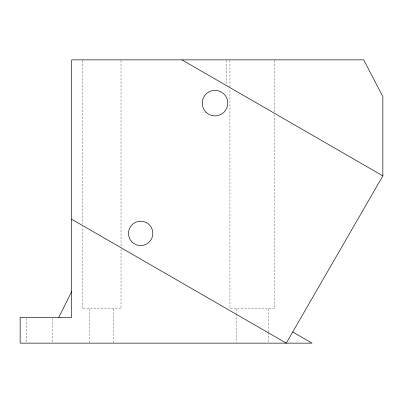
<?xml version="1.0" encoding="UTF-8"?>
<svg xmlns="http://www.w3.org/2000/svg" width="403" height="403" viewBox="0 0 403 403"><rect width="100%" height="100%" fill="white"/><g stroke="black" fill="none" stroke-linecap="round" stroke-linejoin="round"><path stroke-width="0.3" stroke-dasharray="2.02 1.51" d="M274.584 60.48L274.584 112.034M274.584 114.548L274.584 308.809L229.947 308.809L229.947 88.771M268.171 308.809L268.171 331.906M268.171 332.53L268.171 342.52M236.359 308.809L236.359 313.176M236.359 313.801L236.359 342.52M229.947 60.48L229.947 88.146M226.511 60.48L226.511 84.353M121.021 60.48L121.021 246.571M121.021 249.084L121.021 308.809L82.388 308.809L82.388 226.451M113.661 308.809L113.661 343.144M89.748 308.809L89.748 343.144M82.388 60.48L82.388 223.937M52.345 318.647L52.345 343.144M26.588 318.647L26.588 343.144"/><path stroke-width="0.6" d="M58.783 317.393L71.658 291.636M292.714 331.996L312.028 343.144L20.15 343.144L20.15 317.393L71.658 317.393L71.658 59.856L363.697 59.856L382.85 96.665L382.85 175.869L286.271 343.144L71.658 219.237M181.904 59.856L382.85 175.869M132.048 242.007A12.181 12.181 0 0 0 152.425 236.546A12.181 12.181 0 0 0 137.509 221.63A12.181 12.181 0 0 0 132.048 242.007M205.973 112.155A12.765 12.765 0 0 0 227.327 106.432A12.765 12.765 0 0 0 211.696 90.801A12.765 12.765 0 0 0 205.973 112.155"/></g></svg>
